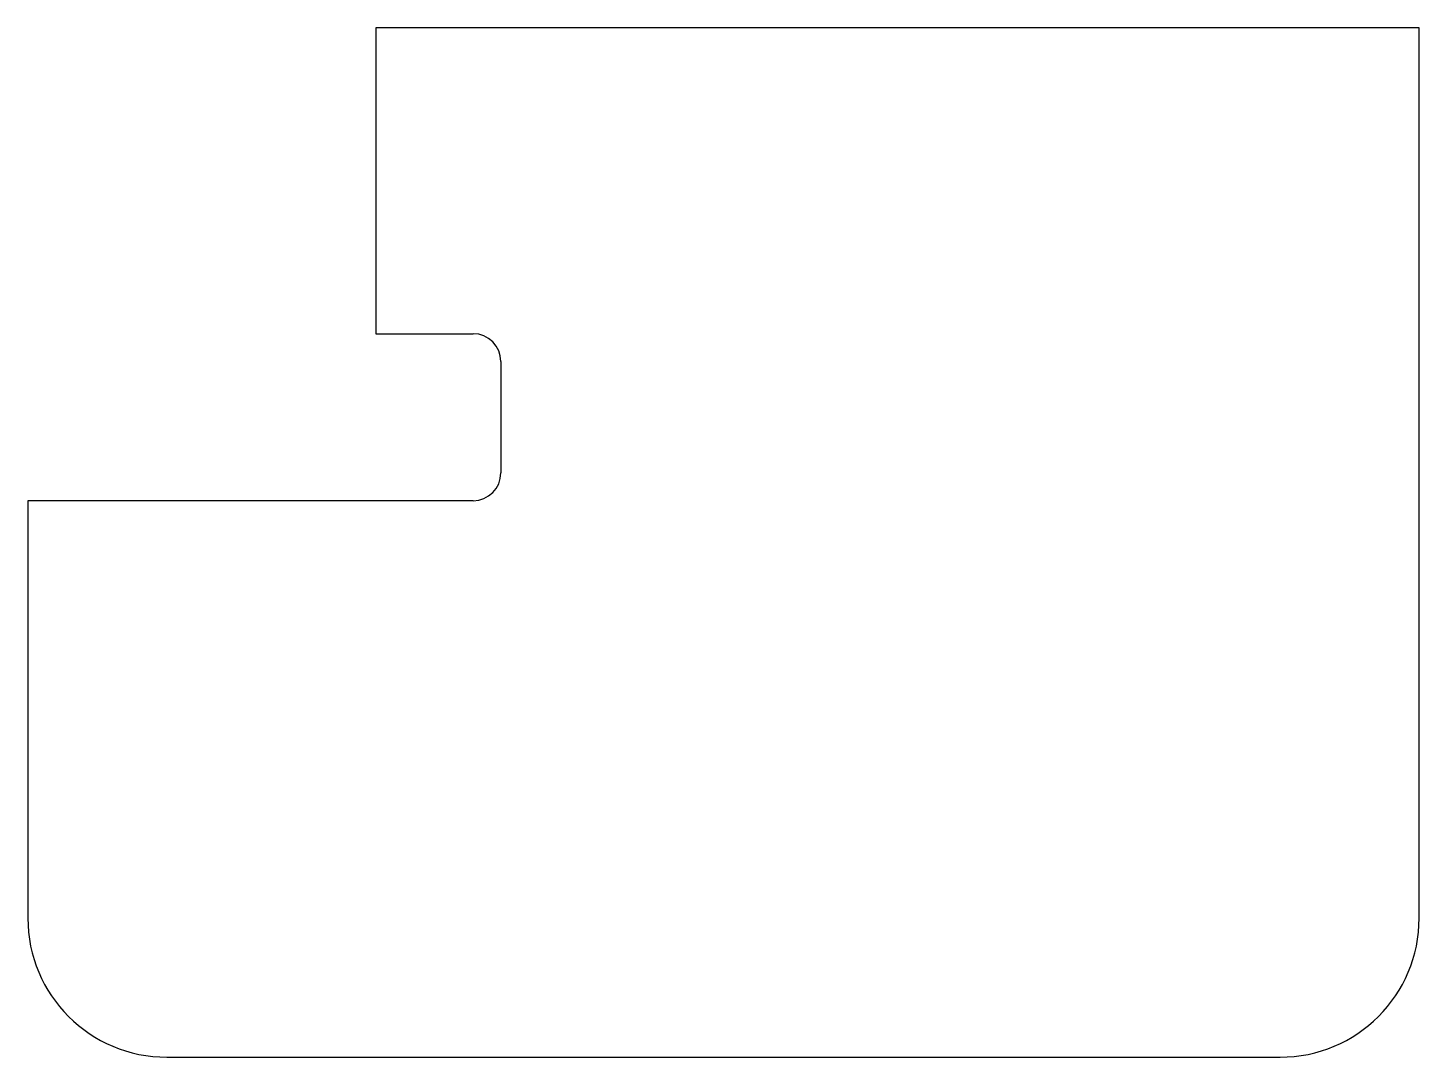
# Model space of a CAD drawing. Header units: millimetres. Extents: x 3015.5 to 3065.5, y 0 to 37.
import ezdxf

# ---------------------------------------------------------------- set-up
doc = ezdxf.new("R2010")
doc.units = ezdxf.units.MM
doc.layers.add('cutting', color=1, linetype='Continuous')

msp = doc.modelspace()

# ---------------------------------------------------------------- linework, layer by layer
at = {"layer": 'cutting', "color": 1}
for p, q in [((3065.484, 36.995), (3027.984, 36.995)), ((3027.984, 36.995), (3027.984, 26)), ((3065.484, 5), (3065.484, 36.995)), ((3027.984, 26), (3031.484, 26)), ((3032.484, 25), (3032.484, 21)), ((3031.484, 20), (3015.484, 20)), ((3015.484, 20), (3015.484, 5)), ((3020.484, 0), (3040.484, 0)), ((3040.484, 0), (3060.484, 0))]:
    msp.add_line(p, q, dxfattribs=at)
for centre, radius, start, end in [((3031.484, 25), 1, 360, 90), ((3031.484, 21), 1, 270, 0), ((3020.484, 5), 5, 180, 270), ((3060.484, 5), 5, 270, 0)]:
    msp.add_arc(centre, radius, start, end, dxfattribs=at)

doc.saveas('drawing.dxf')
